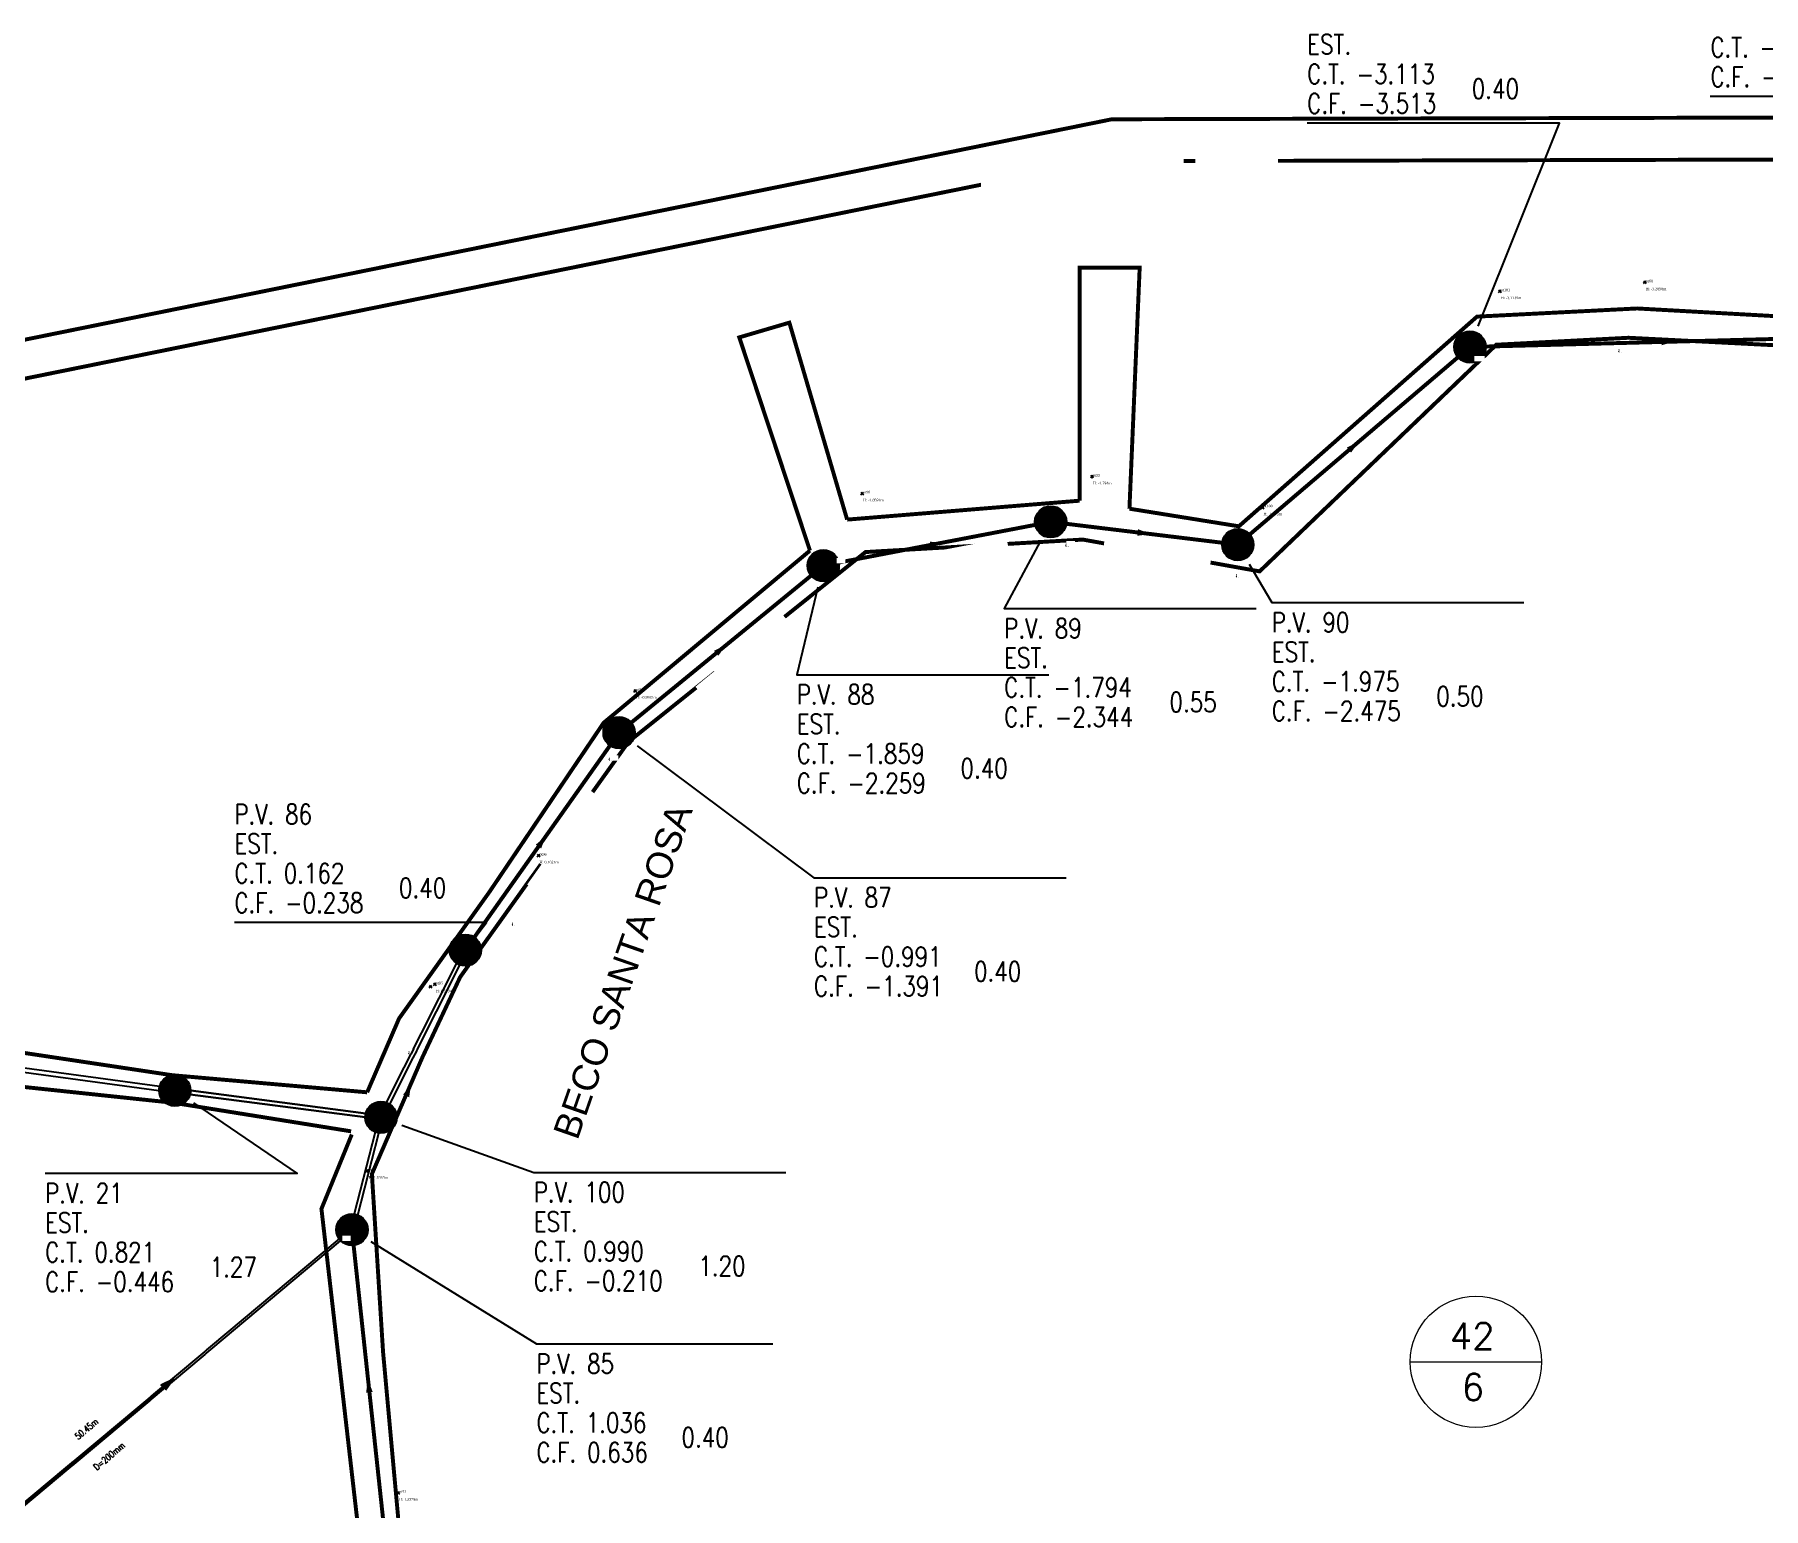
# Model space of a CAD drawing. Extents: x -44 to 717176, y -20 to 14707758.
# Drawn here: x 357998 to 358129.6, y 7353875.2 to 7353987.4 of the extents above; entities that cross this region are included whole.
import ezdxf
from ezdxf.enums import TextEntityAlignment as Align

# ---------------------------------------------------------------- set-up
doc = ezdxf.new("R2010")
doc.units = 0
doc.set_wipeout_variables(frame=1)
doc.header["$PDMODE"] = 3
doc.header["$PDSIZE"] = 0.1
for name, color, linetype in [('0-quadras', 5, 'Continuous'), ('A_Alerta', 2, 'Continuous'), ('Heights', 7, 'Continuous'), ('PONTOS-CAIXAS_U', 1, 'Continuous'), ('PS_IND_COMPRIMENTO', 7, 'Continuous'), ('PS_IND_DIAMETRO', 7, 'Continuous'), ('PS_IND_FLUXO', 3, 'Continuous'), ('PS_IND_INCLINACAO', 7, 'Continuous'), ('PS_PONTOS_IDENTIFICACAO_LIN', 7, 'Continuous'), ('PS_PONTOS_IDENTIFICACAO_TXT', 7, 'Continuous'), ('Survey', 7, 'Continuous'), ('Survey.td2', 7, 'Continuous'), ('Survey.td2_Mark', 7, 'Continuous'), ('TEXTO', 7, 'Continuous'), ('TUBO_PVC', 1, 'Continuous')]:
    doc.layers.add(name, color=color, linetype=linetype)
doc.layers.add('COTAS', color=7, linetype='Continuous', lineweight=9)
doc.styles.add('CARIMBO', font='arial.ttf', dxfattribs={"height": 2})
doc.styles.add('ROMANS', font='ROMANS.shx', dxfattribs={"height": 2})
doc.styles.add('SABESP', font='ROMANS.shx', dxfattribs={"height": 2})
doc.styles.get("Standard").update_dxf_attribs({"font": 'times.ttf'})

# ---------------------------------------------------------------- blocks, each defined once
blk = doc.blocks.new('*U841', base_point=(9690.446, 9362.01))
at = {"const_width": 0.24, "flags": 128}
blk.add_lwpolyline([(9690.326, 9362.01, 1), (9690.566, 9362.01, 1)], format="xyb", close=True, dxfattribs=at)
blk.add_circle((9690.446, 9362.01), 0.24)
blk = doc.blocks.new('*U842', base_point=(9690.446, 9362.01))
at = {"const_width": 0.24, "flags": 128}
blk.add_lwpolyline([(9690.326, 9362.01, 1), (9690.566, 9362.01, 1)], format="xyb", close=True, dxfattribs=at)
blk.add_circle((9690.446, 9362.01), 0.24)
blk = doc.blocks.new('*U843', base_point=(9690.446, 9362.01))
at = {"const_width": 0.24, "flags": 128}
blk.add_lwpolyline([(9690.326, 9362.01, 1), (9690.566, 9362.01, 1)], format="xyb", close=True, dxfattribs=at)
blk.add_circle((9690.446, 9362.01), 0.24)
blk = doc.blocks.new('*U844', base_point=(9690.446, 9362.01))
at = {"const_width": 0.24, "flags": 128}
blk.add_lwpolyline([(9690.326, 9362.01, 1), (9690.566, 9362.01, 1)], format="xyb", close=True, dxfattribs=at)
blk.add_circle((9690.446, 9362.01), 0.24)
blk = doc.blocks.new('*U845', base_point=(9690.446, 9362.01))
at = {"const_width": 0.24, "flags": 128}
blk.add_lwpolyline([(9690.326, 9362.01, 1), (9690.566, 9362.01, 1)], format="xyb", close=True, dxfattribs=at)
blk.add_circle((9690.446, 9362.01), 0.24)
blk = doc.blocks.new('*U846', base_point=(9690.446, 9362.01))
at = {"const_width": 0.24, "flags": 128}
blk.add_lwpolyline([(9690.326, 9362.01, 1), (9690.566, 9362.01, 1)], format="xyb", close=True, dxfattribs=at)
blk.add_circle((9690.446, 9362.01), 0.24)
blk = doc.blocks.new('*U847', base_point=(9690.446, 9362.01))
at = {"const_width": 0.24, "flags": 128}
blk.add_lwpolyline([(9690.326, 9362.01, 1), (9690.566, 9362.01, 1)], format="xyb", close=True, dxfattribs=at)
blk.add_circle((9690.446, 9362.01), 0.24)
blk = doc.blocks.new('*U1960', base_point=(9690.446, 9362.01))
at = {"const_width": 0.24, "flags": 128}
blk.add_lwpolyline([(9690.326, 9362.01, 1), (9690.566, 9362.01, 1)], format="xyb", close=True, dxfattribs=at)
blk.add_circle((9690.446, 9362.01), 0.24)
blk = doc.blocks.new('*U2107', base_point=(9690.446, 9362.01))
at = {"const_width": 0.24, "flags": 128}
blk.add_lwpolyline([(9690.326, 9362.01, 1), (9690.566, 9362.01, 1)], format="xyb", close=True, dxfattribs=at)
blk.add_circle((9690.446, 9362.01), 0.24)

msp = doc.modelspace()

# ---------------------------------------------------------------- linework, layer by layer
at = {"layer": '0-quadras', "const_width": 0.3}
for points in [[(357942.31, 7353814.69), (357922.12, 7353813.84), (357899.59, 7353814.4), (357796.74, 7353824.68), (357810.39, 7353891.5), (357878.3, 7353918.99), (357951.89, 7353952), (358078.86, 7353977.74), (358151.89, 7353977.93), (358189.65, 7353973.67), (358189.19, 7353958.36)], [(358077.57, 7353951.91), (358077.57, 7353969.64), (358082.14, 7353969.64), (358081.36, 7353951.3)], [(358185.39, 7353959.04), (358170.36, 7353961.77), (358143.55, 7353965.51), (358137.99, 7353965.54), (358120.01, 7353966.54), (358107.82, 7353965.92), (358089.69, 7353949.96), (358081.36, 7353951.3)], [(358059.87, 7353950.47), (358055.47, 7353965.46), (358051.66, 7353964.34), (358057.04, 7353948.11)], [(358025.72, 7353874.19), (358024.54, 7353887.13), (358023.69, 7353900.66), (358027.53, 7353909.53), (358030.41, 7353915.65), (358043.24, 7353933.57), (358061.27, 7353948), (358077.81, 7353948.95), (358091.27, 7353946.53), (358109.29, 7353963.78), (358119.35, 7353964.31), (358143.02, 7353963.1)], [(358077.57, 7353951.91), (358059.87, 7353950.47)], [(358057.04, 7353948.11), (358041.33, 7353935), (358032.63, 7353922.12), (358025.76, 7353912.5), (358023.33, 7353906.88)], [(358023.33, 7353906.88), (358008.5, 7353908.18), (357984.44, 7353911.8), (357982.34, 7353910.86), (357983.17, 7353908.77), (358008.6, 7353906.08), (358022.11, 7353903.91)]]:
    msp.add_lwpolyline(points, dxfattribs=at)
at = {"layer": 'COTAS', "ltscale": 4}
msp.add_line((358102.74, 7353886.36), (358112.74, 7353886.36), dxfattribs=at)
at = {"layer": 'COTAS'}
msp.add_circle((358107.74, 7353886.37), 5, dxfattribs=at)
at = {"layer": 'PS_IND_FLUXO'}
for points in [[(358121.86, 7353963.99, 0.5, 0, 0), (358122.86, 7353964.02, 0, 0, 0)], [(358098.07, 7353955.76, 0.5, 0, 0), (358098.83, 7353956.41, 0, 0, 0)], [(358081.99, 7353949.49, 0.5, 0, 0), (358082.99, 7353949.37, 0, 0, 0)], [(358066.22, 7353948.54, 0.5, 0, 0), (358067.2, 7353948.73, 0, 0, 0)], [(358049.9, 7353940.3, 0.5, 0, 0), (358050.67, 7353940.94, 0, 0, 0)], [(358036.37, 7353925.58, 0.5, 0, 0), (358036.94, 7353926.39, 0, 0, 0)], [(358026.3, 7353906.6, 0.5, 0, 0), (358026.67, 7353907.52, 0, 0, 0)], [(358023.5, 7353884.05, 0.5, 0, 0), (358023.39, 7353885.05, 0, 0, 0)]]:
    msp.add_lwpolyline(points, format="xyseb", dxfattribs=at)
at = {"layer": 'PS_PONTOS_IDENTIFICACAO_LIN', "linetype": 'Continuous'}
for points in [[(358138.08, 7353965.98), (358144.78, 7353982.67), (358125.58, 7353982.67)], [(358107.91, 7353965.19), (358114.09, 7353980.64), (358094.89, 7353980.64)], [(358031.83, 7353919.05), (358032.42, 7353919.8), (358013.22, 7353919.8)], [(358010.1, 7353906.07), (358018.01, 7353900.71), (357998.81, 7353900.71)]]:
    msp.add_lwpolyline(points, dxfattribs=at)
at = {"layer": 'Survey'}
for p in [(358028.16, 7353914.92, 0.48), (358008.69, 7353907.02, 0.82), (358024.38, 7353904.97, 0.99)]:
    msp.add_point(p, dxfattribs=at)
at = {"layer": 'Survey.td2'}
for p in [(358109.56, 7353967.85, -3.11), (358120.59, 7353968.53, -3.29), (358107.69, 7353962.65, -3.11), (358118.72, 7353963.34, -3.29), (358078.51, 7353953.75, -1.79), (358061.01, 7353952.46, -1.86), (358091.49, 7353951.4, -1.98), (358076.63, 7353948.56, -1.79), (358059.14, 7353947.27, -1.86), (358089.61, 7353946.21, -1.98), (358043.73, 7353937.44, -0.99), (358041.86, 7353932.25, -0.99), (358034.5, 7353919.7, 0.16), (358028.48, 7353915.1, 0.55), (358026.61, 7353909.9, 0.55), (358023.37, 7353900.9, 1.04), (358021.5, 7353895.71, 1.04), (358025.69, 7353876.4, 1.54)]:
    msp.add_point(p, dxfattribs=at)
at = {"layer": 'TUBO_PVC', "const_width": 0.3}
for points in [[(358108.48, 7353963.64), (358136.25, 7353964.37)], [(358090.52, 7353949.34), (358106.37, 7353962.83)], [(358059.23, 7353947.2), (358074.19, 7353950.07)], [(358076.56, 7353950.15), (358088.42, 7353948.71)], [(358043.44, 7353935.02), (358057.13, 7353946.21)], [(358031.49, 7353918.68), (358041.82, 7353933.28)], [(358024.6, 7353873.87), (358022.3, 7353895.22)]]:
    msp.add_lwpolyline(points, dxfattribs=at)
at = {"layer": 'TUBO_PVC'}
for points in [[(357985.42, 7353910.16), (357985.4, 7353910.01), (358007.48, 7353907.03), (358007.5, 7353907.18), (358007.52, 7353907.33), (357985.44, 7353910.31)], [(358022.47, 7353897.58), (358022.62, 7353897.54), (358024.23, 7353903.77), (358024.08, 7353903.81), (358023.94, 7353903.85), (358022.33, 7353897.62)]]:
    msp.add_lwpolyline(points, close=True, dxfattribs=at)
at = {"layer": 'TUBO_PVC', "lineweight": 30}
msp.add_lwpolyline([(358009.88, 7353906.87), (358009.86, 7353906.72), (358023.18, 7353904.98), (358023.2, 7353905.13), (358023.22, 7353905.27), (358009.9, 7353907.02)], close=True, dxfattribs=at)

# ---------------------------------------------------------------- block references
at = {"layer": 'PONTOS-CAIXAS_U', "xscale": 5, "yscale": 5, "zscale": 5}
for name, p in [('*U847', (358107.28, 7353963.61)), ('*U845', (358075.37, 7353950.3)), ('*U846', (358089.61, 7353948.56)), ('*U844', (358058.05, 7353946.97)), ('*U843', (358042.51, 7353934.26)), ('*U842', (358030.8, 7353917.7)), ('*U1960', (358008.69, 7353907.02)), ('*U841', (358022.17, 7353896.42))]:
    msp.add_blockref(name, p, dxfattribs=at)
at = {"layer": 'PONTOS-CAIXAS_U', "lineweight": 30, "xscale": 5, "yscale": 5, "zscale": 5}
msp.add_blockref('*U2107', (358024.38, 7353904.97), dxfattribs=at)

# ---------------------------------------------------------------- texts
at = {"layer": 'Heights', "color": 24}
for s, p in [(' H: -3.2898m', (358120.59, 7353967.93, -3.29)), (' H: -3.1139m', (358109.56, 7353967.25, -3.11)), (' H: -1.794m', (358078.51, 7353953.15, -1.79)), (' H: -1.8591m', (358061.01, 7353951.86, -1.86)), (' H: -1.975m', (358091.49, 7353950.8, -1.98)), (' H: -0.9915m', (358043.73, 7353936.84, -0.99)), (' H: 0.5494m', (358028.48, 7353914.5, 0.55)), (' H: 1.0363m', (358023.37, 7353900.3, 1.04)), (' H: 1.5379m', (358025.69, 7353875.8, 1.54))]:
    msp.add_text(s, height=0.2, dxfattribs=at).set_placement(p)
at = {"layer": 'PS_PONTOS_IDENTIFICACAO_TXT', "style": 'ROMANS', "width": 0.8}
for s, p in [('EST. ', (358094.89, 7353985.89)), ('C.T. -2.916', (358125.58, 7353985.67)), ('C.T. -3.113', (358094.89, 7353983.64)), ('C.F. -3.616', (358125.58, 7353983.42)), ('0.40', (358107.42, 7353982.51)), ('C.F. -3.513', (358094.89, 7353981.39)), ('P.V. 89', (358071.82, 7353941.45)), ('P.V. 90', (358092.19, 7353941.9)), ('EST. ', (358071.82, 7353939.2)), ('EST. ', (358092.19, 7353939.65)), ('C.T. -1.975', (358092.19, 7353937.4)), ('C.T. -1.794', (358071.82, 7353936.95)), ('0.55', (358084.41, 7353935.83)), ('0.50', (358104.72, 7353936.27)), ('EST. ', (358056.03, 7353934.16)), ('P.V. 86', (358013.22, 7353927.3)), ('EST. ', (358013.22, 7353925.05)), ('C.T. 0.162', (358013.22, 7353922.8)), ('0.40', (358025.75, 7353921.68)), ('C.F. -0.238', (358013.22, 7353920.55)), ('P.V. 87', (358057.34, 7353920.96)), ('EST. ', (358057.34, 7353918.71)), ('C.T. -0.991', (358057.34, 7353916.46)), ('0.40', (358069.53, 7353915.33)), ('C.F. -1.391', (358057.34, 7353914.21)), ('P.V. 21', (357998.81, 7353898.46)), ('EST. ', (358036.01, 7353896.28)), ('EST. ', (357998.81, 7353896.21)), ('C.T. 0.821', (357998.81, 7353893.96)), ('1.27', (358011.34, 7353892.83)), ('C.F. -0.446', (357998.81, 7353891.71)), ('P.V. 85', (358036.21, 7353885.48)), ('EST. ', (358036.21, 7353883.23)), ('C.T. 1.036', (358036.21, 7353880.98)), ('0.40', (358047.26, 7353879.86)), ('C.F. 0.636', (358036.21, 7353878.73))]:
    msp.add_text(s, height=1.5, dxfattribs=at).set_placement(p)
at = {"layer": 'Survey.td2_Mark'}
for s, p in [(' pt101', (358109.56, 7353967.85, -3.11)), (' pt68', (358120.59, 7353968.53, -3.29)), (' pt99', (358078.51, 7353953.75, -1.79)), (' pt98', (358061.01, 7353952.46, -1.86)), (' pt100', (358091.49, 7353951.4, -1.98)), (' pt97', (358043.73, 7353937.44, -0.99)), (' pt95', (358028.48, 7353915.1, 0.55)), (' pt94', (358023.37, 7353900.9, 1.04)), (' pt93', (358025.69, 7353876.4, 1.54))]:
    msp.add_text(s, height=0.2, dxfattribs=at).set_placement(p)

# ---------------------------------------------------------------- wipeouts: each hides what was drawn before it
msp.add_wipeout([(358070.06, 7353982.61), (358080.15, 7353982.61), (358080.15, 7353986.01), (358070.06, 7353986.01)]).dxf.layer = 'PS_PONTOS_IDENTIFICACAO_TXT'

# ---------------------------------------------------------------- next in the draw order: wipeouts: each hides what was drawn before it
for points, layer in [([(358039.86, 7353902.45), (358049.06, 7353928.8), (358045.78, 7353929.94), (358036.59, 7353903.59)], 'A_Alerta'), ([(358120.94, 7353961.72), (358127.7, 7353961.89), (358127.65, 7353963.59), (358120.9, 7353963.42)], 'PS_IND_DIAMETRO'), ([(358102.1, 7353954.05), (358107.25, 7353958.43), (358106.14, 7353959.73), (358101, 7353955.35)], 'PS_IND_DIAMETRO'), ([(358065.69, 7353946.15), (358072.32, 7353947.42), (358072, 7353949.09), (358065.36, 7353947.82)], 'PS_IND_DIAMETRO'), ([(358080.75, 7353947.37), (358087.46, 7353946.56), (358087.66, 7353948.24), (358080.96, 7353949.06)], 'PS_IND_DIAMETRO'), ([(358050.56, 7353937.94), (358055.79, 7353942.22), (358054.72, 7353943.53), (358049.49, 7353939.26)], 'PS_IND_DIAMETRO'), ([(358070.06, 7353979.61), (358075.95, 7353979.61), (358075.95, 7353983.01), (358070.06, 7353983.01)], 'PS_PONTOS_IDENTIFICACAO_TXT'), ([(358027.42, 7353956.24), (358037.51, 7353956.24), (358037.51, 7353959.64), (358027.42, 7353959.64)], 'PS_PONTOS_IDENTIFICACAO_TXT'), ([(358009.65, 7353947.99), (358019.65, 7353947.99), (358019.65, 7353951.39), (358009.65, 7353951.39)], 'PS_PONTOS_IDENTIFICACAO_TXT'), ([(358059.92, 7353938.61), (358070, 7353938.61), (358070, 7353942.01), (358059.92, 7353942.01)], 'PS_PONTOS_IDENTIFICACAO_TXT'), ([(358089.6, 7353931.87), (358099.61, 7353931.87), (358099.61, 7353935.27), (358089.6, 7353935.27)], 'PS_PONTOS_IDENTIFICACAO_TXT'), ([(358043.33, 7353898.32), (358053.41, 7353898.32), (358053.41, 7353901.72), (358043.33, 7353901.72)], 'PS_PONTOS_IDENTIFICACAO_TXT'), ([(358000.95, 7353884.59), (358011.04, 7353884.59), (358011.04, 7353887.99), (358000.95, 7353887.99)], 'PS_PONTOS_IDENTIFICACAO_TXT'), ([(358106.19, 7353882.74), (358108.82, 7353882.74), (358108.82, 7353886.14), (358106.19, 7353886.14)], 'TEXTO')]:
    msp.add_wipeout(points).dxf.layer = layer
for points, z in [([(358118.65, 7353963.2), (358119.3, 7353963.2), (358119.3, 7353963.61), (358118.65, 7353963.61)], -3.29), ([(358107.62, 7353962.52), (358108.39, 7353962.52), (358108.39, 7353962.92), (358107.62, 7353962.92)], -3.11), ([(358076.56, 7353948.43), (358077.21, 7353948.43), (358077.21, 7353948.83), (358076.56, 7353948.83)], -1.79), ([(358059.07, 7353947.14), (358059.72, 7353947.14), (358059.72, 7353947.54), (358059.07, 7353947.54)], -1.86), ([(358089.54, 7353946.07), (358090.34, 7353946.07), (358090.34, 7353946.48), (358089.54, 7353946.48)], -1.98), ([(358041.79, 7353932.11), (358042.44, 7353932.11), (358042.44, 7353932.52), (358041.79, 7353932.52)], -0.99), ([(358034.43, 7353919.57), (358035.08, 7353919.57), (358035.08, 7353919.97), (358034.43, 7353919.97)], 0.16), ([(358026.53, 7353909.77), (358027.18, 7353909.77), (358027.18, 7353910.17), (358026.53, 7353910.17)], 0.55), ([(358021.43, 7353895.57), (358022.08, 7353895.57), (358022.08, 7353895.98), (358021.43, 7353895.98)], 1.04)]:
    msp.add_wipeout(points).translate(0, 0, z).dxf.layer = 'Survey.td2_Mark'

# ---------------------------------------------------------------- next in the draw order: linework, layer by layer
at = {"layer": 'PS_PONTOS_IDENTIFICACAO_LIN', "linetype": 'Continuous'}
for points in [[(358090.47, 7353947.09), (358092.19, 7353944.15), (358111.39, 7353944.15)], [(358025.98, 7353904.39), (358036.01, 7353900.78), (358055.21, 7353900.78)]]:
    msp.add_lwpolyline(points, dxfattribs=at)
at = {"layer": 'TUBO_PVC'}
msp.add_lwpolyline([(358024.92, 7353906.04), (358025.06, 7353905.97), (358030.39, 7353916.56), (358030.26, 7353916.63), (358030.12, 7353916.7), (358024.79, 7353906.11)], close=True, dxfattribs=at)

# ---------------------------------------------------------------- next in the draw order: texts
at = {"layer": 'A_Alerta', "color": 0, "style": 'CARIMBO'}
msp.add_text('BECO SANTA ROSA', height=2, rotation=70.7683, dxfattribs=at).set_placement((358042.79, 7353916.1), align=Align.MIDDLE_CENTER)
at = {"layer": 'PS_PONTOS_IDENTIFICACAO_TXT', "style": 'ROMANS', "width": 0.8}
msp.add_text('C.F. -2.475', height=1.5, dxfattribs=at).set_placement((358092.19, 7353935.15))
at = {"layer": 'TEXTO', "style": 'SABESP'}
msp.add_text('6', height=2, dxfattribs=at).set_placement((358107.51, 7353883.44), align=Align.CENTER)

# ---------------------------------------------------------------- next in the draw order: wipeouts: each hides what was drawn before it
for points, layer in [([(358117.62, 7353961.91), (358119.91, 7353961.97), (358119.89, 7353962.82), (358117.6, 7353962.76)], 'PS_IND_INCLINACAO'), ([(358098.74, 7353951.13), (358100.78, 7353952.86), (358100.23, 7353953.51), (358098.19, 7353951.78)], 'PS_IND_INCLINACAO'), ([(358079.35, 7353947.97), (358081.62, 7353947.7), (358081.72, 7353948.54), (358079.45, 7353948.82)], 'PS_IND_INCLINACAO'), ([(358063.78, 7353946.21), (358066.41, 7353946.72), (358066.25, 7353947.55), (358063.62, 7353947.05)], 'PS_IND_INCLINACAO'), ([(358048.86, 7353937.09), (358050.93, 7353938.79), (358050.39, 7353939.44), (358048.32, 7353937.75)], 'PS_IND_INCLINACAO'), ([(358070.06, 7353976.61), (358085.48, 7353976.61), (358085.48, 7353980.01), (358070.06, 7353980.01)], 'PS_PONTOS_IDENTIFICACAO_TXT'), ([(358027.42, 7353953.24), (358033.32, 7353953.24), (358033.32, 7353956.64), (358027.42, 7353956.64)], 'PS_PONTOS_IDENTIFICACAO_TXT'), ([(358009.65, 7353944.99), (358015.54, 7353944.99), (358015.54, 7353948.39), (358009.65, 7353948.39)], 'PS_PONTOS_IDENTIFICACAO_TXT'), ([(358059.92, 7353935.61), (358065.81, 7353935.61), (358065.81, 7353939.01), (358059.92, 7353939.01)], 'PS_PONTOS_IDENTIFICACAO_TXT'), ([(358089.6, 7353928.87), (358095.5, 7353928.87), (358095.5, 7353932.27), (358089.6, 7353932.27)], 'PS_PONTOS_IDENTIFICACAO_TXT'), ([(358043.33, 7353895.32), (358049.22, 7353895.32), (358049.22, 7353898.72), (358043.33, 7353898.72)], 'PS_PONTOS_IDENTIFICACAO_TXT'), ([(358000.95, 7353881.59), (358006.84, 7353881.59), (358006.84, 7353884.99), (358000.95, 7353884.99)], 'PS_PONTOS_IDENTIFICACAO_TXT'), ([(358105.13, 7353886.63), (358109.77, 7353886.63), (358109.77, 7353890.03), (358105.13, 7353890.03)], 'TEXTO')]:
    msp.add_wipeout(points).dxf.layer = layer

# ---------------------------------------------------------------- next in the draw order: linework, layer by layer
at = {"layer": 'PS_PONTOS_IDENTIFICACAO_LIN', "linetype": 'Continuous'}
for points in [[(358074.57, 7353948.8), (358071.82, 7353943.7), (358091.02, 7353943.7)], [(358057.65, 7353945.32), (358056.03, 7353938.66), (358075.23, 7353938.66)]]:
    msp.add_lwpolyline(points, dxfattribs=at)

# ---------------------------------------------------------------- next in the draw order: texts
at = {"layer": 'PS_PONTOS_IDENTIFICACAO_TXT', "style": 'ROMANS', "width": 0.8}
msp.add_text('P.V. 100', height=1.5, dxfattribs=at).set_placement((358036.01, 7353898.53))
at = {"layer": 'TEXTO', "style": 'SABESP'}
msp.add_text('42', height=2, dxfattribs=at).set_placement((358107.45, 7353887.33), align=Align.CENTER)

# ---------------------------------------------------------------- next in the draw order: wipeouts: each hides what was drawn before it
for points, layer in [([(358037.64, 7353923.48), (358041.54, 7353928.99), (358040.15, 7353929.97), (358036.25, 7353924.46)], 'PS_IND_DIAMETRO'), ([(358070.06, 7353973.61), (358085.78, 7353973.61), (358085.78, 7353977.01), (358070.06, 7353977.01)], 'PS_PONTOS_IDENTIFICACAO_TXT'), ([(358027.42, 7353950.24), (358042.46, 7353950.24), (358042.46, 7353953.64), (358027.42, 7353953.64)], 'PS_PONTOS_IDENTIFICACAO_TXT'), ([(358009.65, 7353941.99), (358023.08, 7353941.99), (358023.08, 7353945.39), (358009.65, 7353945.39)], 'PS_PONTOS_IDENTIFICACAO_TXT'), ([(358059.92, 7353932.61), (358075.26, 7353932.61), (358075.26, 7353936.01), (358059.92, 7353936.01)], 'PS_PONTOS_IDENTIFICACAO_TXT'), ([(358089.6, 7353925.87), (358105.1, 7353925.87), (358105.1, 7353929.27), (358089.6, 7353929.27)], 'PS_PONTOS_IDENTIFICACAO_TXT'), ([(358043.33, 7353892.32), (358056.69, 7353892.32), (358056.69, 7353895.72), (358043.33, 7353895.72)], 'PS_PONTOS_IDENTIFICACAO_TXT'), ([(358000.95, 7353878.59), (358014.39, 7353878.59), (358014.39, 7353881.99), (358000.95, 7353881.99)], 'PS_PONTOS_IDENTIFICACAO_TXT')]:
    msp.add_wipeout(points).dxf.layer = layer

# ---------------------------------------------------------------- next in the draw order: texts
at = {"layer": 'PS_IND_COMPRIMENTO', "style": 'ROMANS', "width": 0.8}
msp.add_text('50.45m', height=0.5, rotation=39.9199, dxfattribs=at).set_placement((358001.96, 7353881.26), align=Align.MIDDLE_CENTER)
at = {"layer": 'PS_PONTOS_IDENTIFICACAO_TXT', "style": 'ROMANS', "width": 0.8}
for s, p in [('P.V. 88', (358056.03, 7353936.41)), ('C.T. 0.990', (358036.01, 7353894.03))]:
    msp.add_text(s, height=1.5, dxfattribs=at).set_placement(p)

# ---------------------------------------------------------------- next in the draw order: wipeouts: each hides what was drawn before it
for points, layer in [([(358036.22, 7353922.21), (358037.76, 7353924.39), (358037.07, 7353924.88), (358035.52, 7353922.7)], 'PS_IND_INCLINACAO'), ([(358086.38, 7353975.11), (358092.66, 7353975.11), (358092.66, 7353978.51), (358086.38, 7353978.51)], 'PS_PONTOS_IDENTIFICACAO_TXT'), ([(358043.06, 7353948.74), (358049.34, 7353948.74), (358049.34, 7353952.14), (358043.06, 7353952.14)], 'PS_PONTOS_IDENTIFICACAO_TXT'), ([(358027.42, 7353947.24), (358042.16, 7353947.24), (358042.16, 7353950.64), (358027.42, 7353950.64)], 'PS_PONTOS_IDENTIFICACAO_TXT'), ([(358009.65, 7353938.99), (358025.37, 7353938.99), (358025.37, 7353942.39), (358009.65, 7353942.39)], 'PS_PONTOS_IDENTIFICACAO_TXT'), ([(358059.92, 7353929.61), (358075.57, 7353929.61), (358075.57, 7353933.01), (358059.92, 7353933.01)], 'PS_PONTOS_IDENTIFICACAO_TXT'), ([(358089.6, 7353922.87), (358105.4, 7353922.87), (358105.4, 7353926.27), (358089.6, 7353926.27)], 'PS_PONTOS_IDENTIFICACAO_TXT'), ([(358043.33, 7353889.32), (358057, 7353889.32), (358057, 7353892.72), (358043.33, 7353892.72)], 'PS_PONTOS_IDENTIFICACAO_TXT'), ([(358000.95, 7353875.59), (358014.69, 7353875.59), (358014.69, 7353878.99), (358000.95, 7353878.99)], 'PS_PONTOS_IDENTIFICACAO_TXT')]:
    msp.add_wipeout(points).dxf.layer = layer

# ---------------------------------------------------------------- next in the draw order: linework, layer by layer
at = {"layer": 'PS_IND_FLUXO'}
msp.add_lwpolyline([(357997.07, 7353875.42), (358008.58, 7353885.04), (358007.65, 7353884.59), (358008.58, 7353885.04), (358007.97, 7353884.21)], dxfattribs=at)
at = {"layer": 'PS_PONTOS_IDENTIFICACAO_LIN', "linetype": 'Continuous'}
msp.add_lwpolyline([(358023.62, 7353895.52), (358036.21, 7353887.73), (358054.21, 7353887.73)], dxfattribs=at)
at = {"layer": 'Survey.td2'}
msp.add_point((358036.37, 7353924.9, 0.16), dxfattribs=at)

# ---------------------------------------------------------------- next in the draw order: texts
at = {"layer": 'Heights', "color": 24}
msp.add_text(' H: 0.1621m', height=0.2, dxfattribs=at).set_placement((358036.37, 7353924.3, 0.16))
at = {"layer": 'PS_IND_DIAMETRO', "style": 'ROMANS', "width": 0.8}
msp.add_text('D=200mm', height=0.5, rotation=39.9199, dxfattribs=at).set_placement((358003.69, 7353879.19), align=Align.MIDDLE_CENTER)
at = {"layer": 'PS_PONTOS_IDENTIFICACAO_TXT', "style": 'ROMANS', "width": 0.8}
for s, p in [('C.T. -1.859', (358056.03, 7353931.91)), ('0.40', (358068.5, 7353930.79)), ('C.F. -2.259', (358056.03, 7353929.66)), ('1.20', (358048.54, 7353892.9)), ('C.F. -0.210', (358036.01, 7353891.78))]:
    msp.add_text(s, height=1.5, dxfattribs=at).set_placement(p)
at = {"layer": 'Survey.td2_Mark'}
msp.add_text(' pt96', height=0.2, dxfattribs=at).set_placement((358036.37, 7353924.9, 0.16))

# ---------------------------------------------------------------- next in the draw order: wipeouts: each hides what was drawn before it
for points in [[(358025.97, 7353940.49), (358032.25, 7353940.49), (358032.25, 7353943.89), (358025.97, 7353943.89)], [(358076.17, 7353931.11), (358082.44, 7353931.11), (358082.44, 7353934.51), (358076.17, 7353934.51)], [(358106, 7353924.37), (358112.28, 7353924.37), (358112.28, 7353927.77), (358106, 7353927.77)], [(358057.6, 7353890.82), (358063.87, 7353890.82), (358063.87, 7353894.22), (358057.6, 7353894.22)], [(358015.29, 7353877.09), (358021.57, 7353877.09), (358021.57, 7353880.49), (358015.29, 7353880.49)]]:
    msp.add_wipeout(points).dxf.layer = 'PS_PONTOS_IDENTIFICACAO_TXT'

# ---------------------------------------------------------------- next in the draw order: linework, layer by layer
at = {"layer": '0-quadras'}
msp.add_lwpolyline([(357879.47, 7353922.2, 0.3, 0.3, 0), (357953.06, 7353955.2, 0.3, 0.3, 0), (358080.02, 7353980.94, 0.3, 0.3, 0), (358153.05, 7353981.13, 0.3, 0.3, 0), (358190.81, 7353976.87, 0.3, 0.3, 0), (358190.35, 7353961.56, 0, 0, 0)], format="xyseb", dxfattribs=at)
at = {"layer": 'PS_PONTOS_IDENTIFICACAO_LIN', "linetype": 'Continuous'}
msp.add_lwpolyline([(358043.88, 7353933.25), (358057.34, 7353923.21), (358076.54, 7353923.21)], dxfattribs=at)

# ---------------------------------------------------------------- next in the draw order: texts
at = {"layer": 'PS_PONTOS_IDENTIFICACAO_TXT', "style": 'ROMANS', "width": 0.8}
msp.add_text('C.F. -2.344', height=1.5, dxfattribs=at).set_placement((358071.82, 7353934.7))

# ---------------------------------------------------------------- next in the draw order: wipeouts: each hides what was drawn before it
msp.add_wipeout([(358021.05, 7353885.78), (358021.78, 7353879.06), (358023.47, 7353879.24), (358022.74, 7353885.96)]).dxf.layer = 'PS_IND_DIAMETRO'

# ---------------------------------------------------------------- next in the draw order: wipeouts: each hides what was drawn before it
msp.add_wipeout([(358021.28, 7353887.67), (358021.56, 7353885.01), (358022.41, 7353885.1), (358022.12, 7353887.76)]).dxf.layer = 'PS_IND_INCLINACAO'

# ---------------------------------------------------------------- next in the draw order: linework, layer by layer
at = {"layer": '0-quadras', "const_width": 0.3}
msp.add_lwpolyline([(358022.16, 7353903.67), (358019.85, 7353898.01), (358022.81, 7353872.28), (358025.47, 7353864.83), (358032.39, 7353845.78), (358037.32, 7353839.08)], dxfattribs=at)
at = {"layer": 'TUBO_PVC'}
msp.add_lwpolyline([(357984.4, 7353864.81), (357984.46, 7353864.73), (358021.31, 7353895.57), (358021.25, 7353895.65), (358021.19, 7353895.72), (357984.33, 7353864.89)], close=True, dxfattribs=at)

doc.saveas('drawing.dxf')
